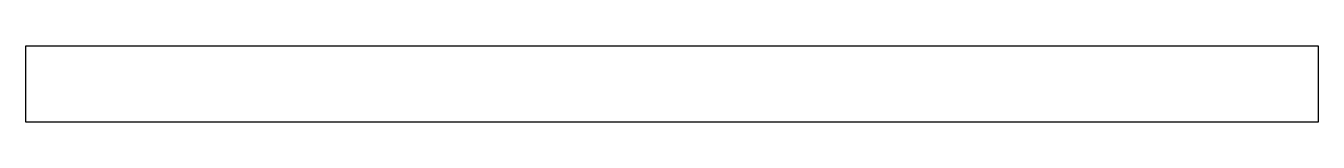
# Model space of a CAD drawing. Header units: millimetres. Extents: x 0 to 6793, y -200 to 200.
import ezdxf

# ---------------------------------------------------------------- set-up
doc = ezdxf.new("R2010")
doc.units = ezdxf.units.MM
doc.header["$LTSCALE"] = 25
doc.layers.add('3_Pezzi', color=7, linetype='Continuous')

msp = doc.modelspace()

# ---------------------------------------------------------------- linework, layer by layer
at = {"layer": '3_Pezzi', "color": 3, "linetype": 'Continuous'}
for p, q in [((0, -200), (0, 200)), ((0, 200), (6793, 200)), ((6793, 200), (6793, -200)), ((6793, -200), (0, -200))]:
    msp.add_line(p, q, dxfattribs=at)

doc.saveas('drawing.dxf')
